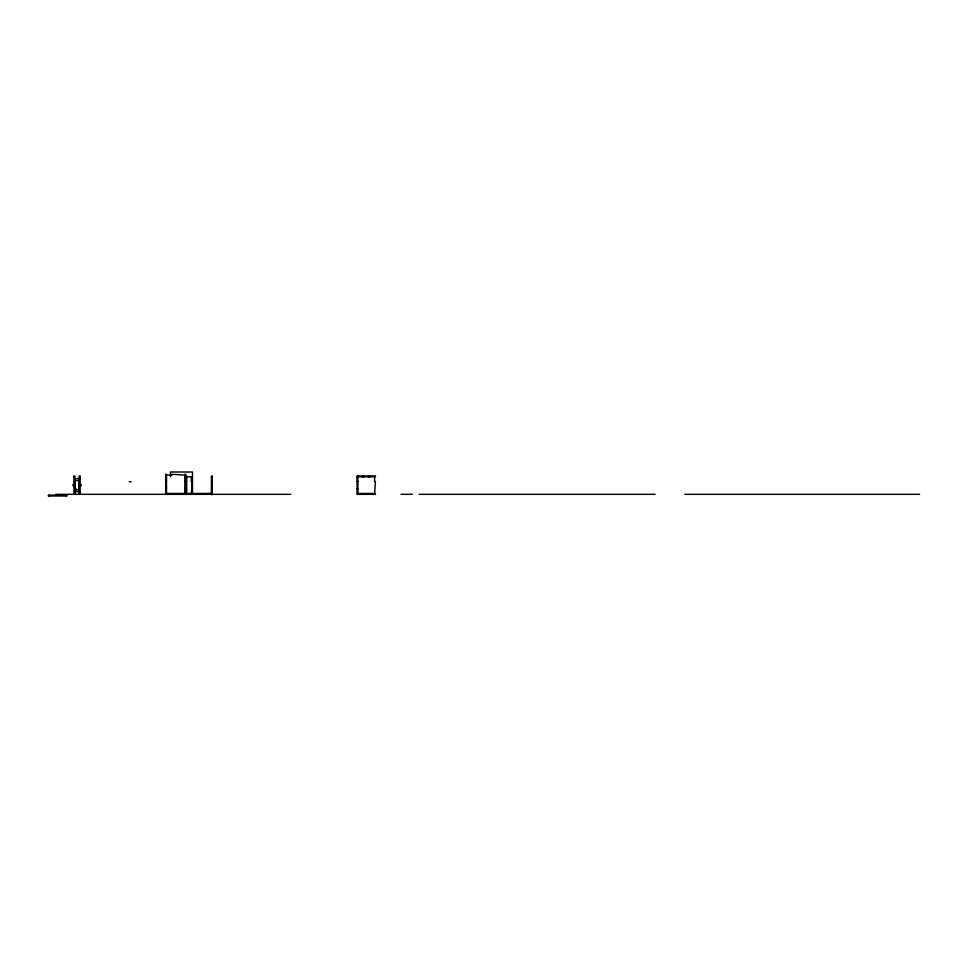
<?xml version="1.0" encoding="UTF-8"?>
<svg xmlns="http://www.w3.org/2000/svg" width="968" height="968" viewBox="0 0 968 968"><rect width="100%" height="100%" fill="white"/><g stroke="black" fill="none" stroke-linecap="round" stroke-linejoin="round"><path stroke-width="1.45" d="M74.766 480.564L74.766 478.64L80.15 478.64M76.024 488.767L75.214 491.647L75.214 478.64M165.661 475.143L171.989 475.143L171.989 474.308L185.674 475.143M185.844 475.978L186.679 475.978L186.679 494.321M73.931 476.813L74.766 476.813M79.316 476.813L80.15 476.813M185.844 476.813L191.337 476.813L191.337 481.483L192.172 481.483L191.337 493.486L165.661 493.486M357.059 476.813L375.402 476.813L375.402 475.978L357.059 475.978L357.059 494.321L375.402 494.321L375.402 493.486L357.059 493.486M211.435 477.03L212.27 477.03M75.214 480.564L78.88 480.564M165.661 480.648L166.496 480.648M184.827 480.648L185.674 480.648M185.844 481.483L186.679 481.483M357.059 481.483L357.894 481.483M129.192 481.786L131.103 481.786M211.435 481.701L212.27 481.701M165.661 487.981L166.496 487.981M184.827 487.981L185.674 487.981M185.844 488.816L186.679 488.816M357.059 488.816L357.894 488.816M211.435 489.034L212.27 489.034M75.214 489.735L78.88 489.735M74.766 491.647L80.15 491.647M73.931 493.486L74.766 493.486M79.316 493.486L80.15 493.486L79.303 490.982M211.435 493.704L212.27 493.704M186.606 494.019L192.475 494.019L192.475 472.009L170.465 472.009L170.465 476.413M55.914 494.321L290.69 494.321M401.03 494.321L412.38 494.321M419.192 494.321L655.07 494.321M684.824 494.321L919.6 494.321M374.568 475.978L374.568 481.483L375.402 481.483L374.568 494.321M369.897 475.978L369.897 476.813M369.897 493.486L369.897 494.321M369.34 475.978L369.34 476.813M368.505 475.978L368.505 476.813M363.956 475.978L363.956 476.813M363.121 475.978L363.121 476.813M362.564 475.978L362.564 476.813M362.564 493.486L362.564 494.321M357.894 475.978L357.894 493.486M211.52 494.321L211.52 493.486L193.177 493.486L193.177 494.321M210.685 493.486L210.685 494.321M206.015 493.486L206.015 494.321M198.682 493.486L198.682 494.321M194.011 493.486L194.011 494.321M185.844 494.321L185.674 474.308L184.827 474.308L184.827 493.486M179.334 493.486L179.334 494.321M171.989 493.486L171.989 494.321M166.496 493.486L166.496 474.308L165.661 474.308L165.661 494.321M81.106 484.496L81.106 485.803M80.15 494.321L80.15 475.978L79.316 475.978L79.316 494.321M78.88 478.64L78.88 491.647M74.766 494.321L74.766 475.978L73.931 475.978L73.931 494.321M72.987 484.496L72.987 485.803M65.909 495.156L65.909 495.991M49.235 495.156L49.235 495.991M212.27 476.195L211.435 476.195L211.435 494.539L212.27 494.539L212.27 476.195M66.744 495.156L48.4 495.156L48.4 495.991L66.744 495.991L66.744 495.156"/></g></svg>
